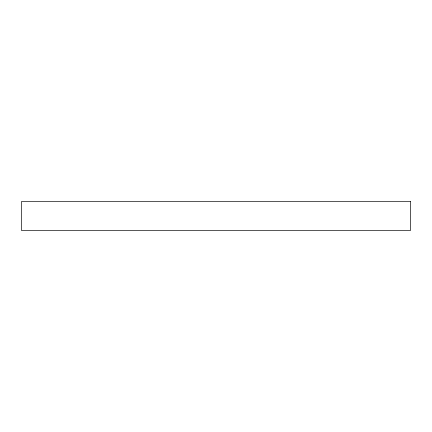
<?xml version="1.0" encoding="UTF-8"?>
<svg xmlns="http://www.w3.org/2000/svg" width="432" height="432" viewBox="0 0 432 432"><rect width="100%" height="100%" fill="white"/><g stroke="black" fill="none" stroke-linecap="round" stroke-linejoin="round"><path stroke-width="0.65" d="M410.4 201.409L21.6 201.409L21.6 230.591L410.4 230.591L410.4 201.409"/></g></svg>
